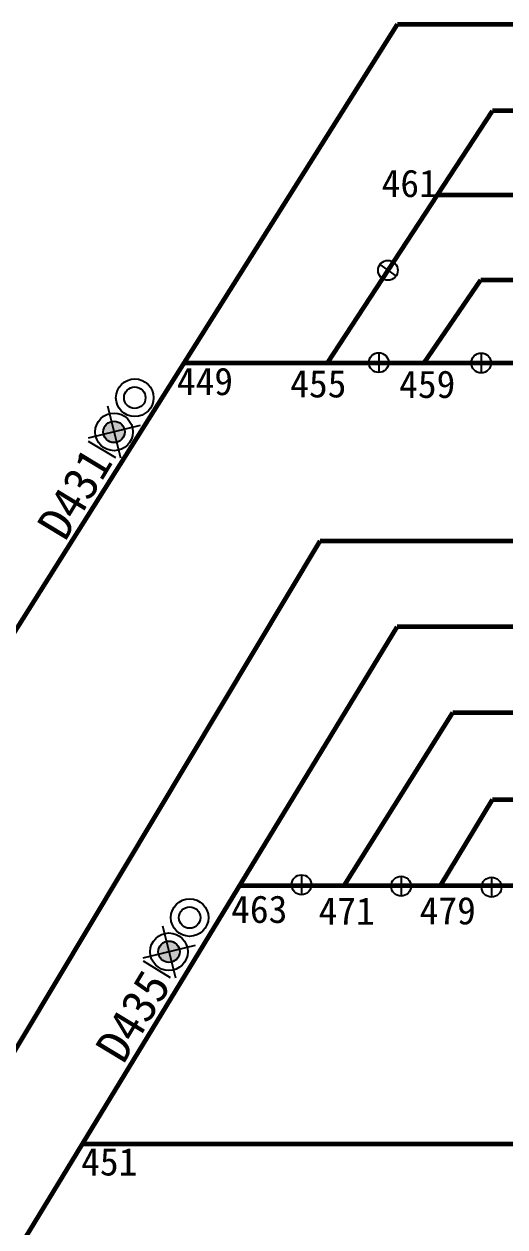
# Model space of a CAD drawing. Header units: millimetres. Extents: x -17381 to -15684, y 1883 to 2345.
# Drawn here: x -17204.25 to -17190.28, y 2058.59 to 2093.55 of the extents above; entities that cross this region are included whole.
import ezdxf

# ---------------------------------------------------------------- set-up
doc = ezdxf.new("R2010")
doc.units = ezdxf.units.MM
doc.layers.add('1', color=1, linetype='Continuous')
doc.layers.add('站台', color=7, linetype='Continuous')
doc.styles.add('宋体', font='')
doc.styles.get('宋体').set_extended_font_data('SimSun')

# ---------------------------------------------------------------- blocks, each defined once
blk = doc.blocks.new('qxjyj')
at = {"layer": '1', "color": 1}
blk.add_line((0, 1.6), (0, -1.6), dxfattribs=at)
blk.add_circle((-0.01, 0), 1.6, dxfattribs=at)

msp = doc.modelspace()

# ---------------------------------------------------------------- hatches: boundary and pattern name
at = {"lineweight": -3}
h = msp.add_hatch(color=5, dxfattribs=at)
h.paths.add_polyline_path([(-17201.711, 2081.997), (-17201.637, 2081.694), (-17201.94, 2081.619, -0.414214)])
h.paths.add_polyline_path([(-17201.637, 2081.694), (-17201.711, 2081.997, -0.198912), (-17201.475, 2081.961, -0.198912), (-17201.334, 2081.768)])
h.paths.add_polyline_path([(-17201.637, 2081.694), (-17201.334, 2081.768, -0.414214), (-17201.562, 2081.391)])
h.paths.add_polyline_path([(-17201.94, 2081.619), (-17201.637, 2081.694), (-17201.562, 2081.391, -0.198912), (-17201.798, 2081.427, -0.198912)])
h = msp.add_hatch(color=5, dxfattribs=at)
h.paths.add_polyline_path([(-17200.117, 2066.889), (-17200.042, 2066.586), (-17200.345, 2066.511, -0.414214)])
h.paths.add_polyline_path([(-17200.042, 2066.586), (-17200.117, 2066.889, -0.198912), (-17199.881, 2066.853, -0.198912), (-17199.739, 2066.66)])
h.paths.add_polyline_path([(-17200.042, 2066.586), (-17199.739, 2066.66, -0.414214), (-17199.968, 2066.283)])
h.paths.add_polyline_path([(-17200.345, 2066.511), (-17200.042, 2066.586), (-17199.968, 2066.283, -0.198912), (-17200.204, 2066.319, -0.198912)])

# ---------------------------------------------------------------- linework, layer by layer
at = {"color": 1, "lineweight": 60}
for p, q in [((-17193.401, 2093.547), (-17141.484, 2093.547)), ((-17135.903, 2091.028), (-17190.644, 2091.028)), ((-17192.244, 2088.585), (-17145.092, 2088.585)), ((-17190.98, 2086.117), (-17139.891, 2086.117)), ((-17199.607, 2083.698), (-17141.112, 2083.698))]:
    msp.add_line(p, q, dxfattribs=at)
at = {"lineweight": -3}
for p, q in [((-17201.823, 2082.451), (-17201.451, 2080.936)), ((-17200.879, 2081.88), (-17202.394, 2081.508)), ((-17201.587, 2080.937), (-17202.378, 2081.416)), ((-17200.228, 2067.343), (-17199.856, 2065.828)), ((-17199.285, 2066.772), (-17200.8, 2066.4)), ((-17199.993, 2065.829), (-17200.784, 2066.308))]:
    msp.add_line(p, q, dxfattribs=at)
at = {"color": 5, "lineweight": -3}
for p, q in [((-17201.823, 2082.451), (-17201.451, 2080.936)), ((-17200.879, 2081.88), (-17202.394, 2081.508)), ((-17200.228, 2067.343), (-17199.856, 2065.828)), ((-17199.285, 2066.772), (-17200.8, 2066.4))]:
    msp.add_line(p, q, dxfattribs=at)
at = {"color": 124, "lineweight": -3}
for p, q in [((-17201.637, 2081.694), (-17201.637, 2081.694)), ((-17201.637, 2081.694), (-17201.637, 2081.694)), ((-17200.042, 2066.586), (-17200.042, 2066.586)), ((-17200.042, 2066.586), (-17200.042, 2066.586))]:
    msp.add_line(p, q, dxfattribs=at)
at = {"color": 6, "lineweight": 60}
for p, q in [((-17195.646, 2078.528), (-17143.375, 2078.528)), ((-17146.756, 2076.028), (-17193.414, 2076.028)), ((-17191.794, 2073.538), (-17139.511, 2073.538)), ((-17190.643, 2071.011), (-17141.885, 2071.011)), ((-17197.988, 2068.513), (-17137.626, 2068.513)), ((-17139.574, 2060.99), (-17202.566, 2060.99))]:
    msp.add_line(p, q, dxfattribs=at)
at = {"lineweight": -3}
for centre, radius in [((-17201.035, 2082.687), 0.546), ((-17201.035, 2082.687), 0.312), ((-17199.441, 2067.579), 0.546), ((-17199.441, 2067.579), 0.312)]:
    msp.add_circle(centre, radius, dxfattribs=at)
at = {"color": 5, "lineweight": -3}
for centre, radius in [((-17201.637, 2081.694), 0.546), ((-17201.637, 2081.694), 0.312), ((-17200.042, 2066.586), 0.546), ((-17200.042, 2066.586), 0.312)]:
    msp.add_circle(centre, radius, dxfattribs=at)
at = {"layer": '站台', "color": 1, "lineweight": 60}
for p, q in [((-17231.651, 2032.827), (-17193.401, 2093.547)), ((-17195.438, 2083.706), (-17190.644, 2091.029)), ((-17192.641, 2083.691), (-17190.98, 2086.117))]:
    msp.add_line(p, q, dxfattribs=at)
at = {"layer": '站台', "color": 6, "lineweight": 60}
for p, q in [((-17227.148, 2025.937), (-17195.646, 2078.528)), ((-17207.099, 2053.541), (-17193.414, 2076.028)), ((-17194.951, 2068.513), (-17191.794, 2073.538)), ((-17192.153, 2068.513), (-17190.643, 2071.011))]:
    msp.add_line(p, q, dxfattribs=at)

# ---------------------------------------------------------------- block references
at = {"color": 0}
for p, xscale, yscale, zscale, rotation in [((-17193.68, 2086.391), 0.1799999999993037, 0.1799999999993037, 0.1799999999993037, 54.36322480779552), ((-17193.947, 2083.708), 0.1799999999996984, 0.1799999999996984, 0.1799999999996984, 0.07014464790900053), ((-17190.971, 2083.697), 0.1799999999996984, 0.1799999999996984, 0.1799999999996984, 0.07014464790900053), ((-17196.19, 2068.532), 0.1799999999996984, 0.1799999999996984, 0.1799999999996984, 0.07014464790900053), ((-17193.298, 2068.492), 0.1799999999996984, 0.1799999999996984, 0.1799999999996984, 0.07014464790900053), ((-17190.67, 2068.462), 0.1799999999996984, 0.1799999999996984, 0.1799999999996984, 0.07014464790900053)]:
    msp.add_blockref('qxjyj', p, dxfattribs=dict(at, xscale=xscale, yscale=yscale, zscale=zscale, rotation=rotation))

# ---------------------------------------------------------------- texts
at = {"color": 124, "lineweight": -3, "char_height": 0.8, "width": 1.31916, "attachment_point": 1, "style": '宋体'}
for s, insert in [('{\\C256;461}', (-17193.865, 2089.319)), ('{\\C256;449}', (-17199.814, 2083.563)), ('{\\C256;455}', (-17196.521, 2083.496)), ('{\\C256;459}', (-17193.357, 2083.481)), ('{\\C256;463}', (-17198.236, 2068.223)), ('{\\C256;471}', (-17195.696, 2068.17)), ('{\\C256;479}', (-17192.76, 2068.181)), ('{\\C256;451}', (-17202.594, 2060.883))]:
    msp.add_mtext(s, dxfattribs=dict(at, insert=insert))
at = {"color": 124, "lineweight": -3, "char_height": 1, "width": 1.49222, "attachment_point": 3, "rotation": 58.802, "style": '宋体'}
for s, insert in [('{\\C256;D431}', (-17202.504, 2081.33)), ('{\\C256;D435}', (-17200.81, 2066.139))]:
    msp.add_mtext(s, dxfattribs=dict(at, insert=insert))

doc.saveas('drawing.dxf')
